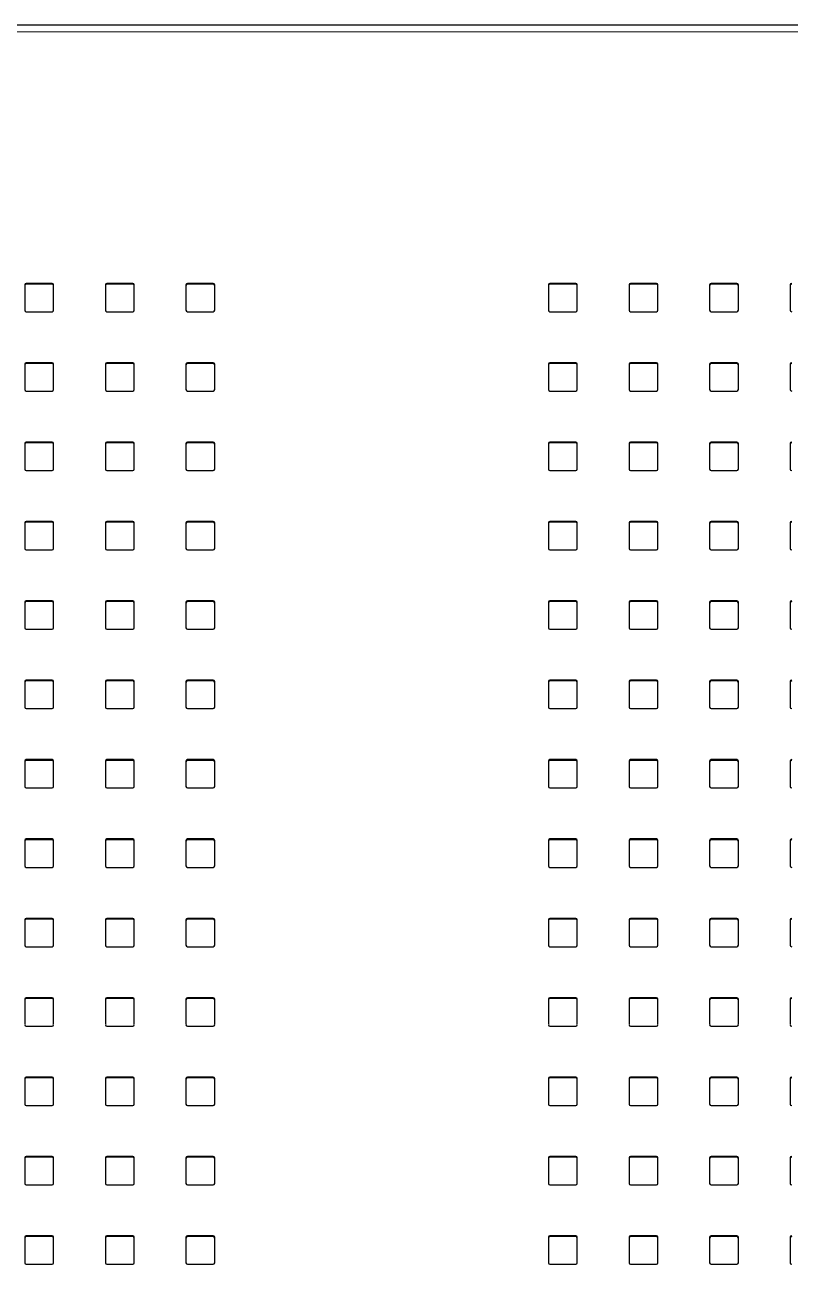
# Model space of a CAD drawing. Header units: millimetres. Extents: x -218071 to -203542, y 15363 to 51382.
# Drawn here: x -217668.01 to -217641.41, y 50955.34 to 50998.39 of the extents above; entities that cross this region are included whole.
import ezdxf

# ---------------------------------------------------------------- set-up
doc = ezdxf.new("R2010")
doc.units = ezdxf.units.MM
doc.header["$LTSCALE"] = 4
doc.layers.add('TPF-EQUIPEMENT', color=7, linetype='Continuous')

msp = doc.modelspace()

# ---------------------------------------------------------------- linework, layer by layer
at = {"layer": 'TPF-EQUIPEMENT', "color": 7, "linetype": 'Continuous', "lineweight": 25, "transparency": 33554671}
for p, q in [((-217721.206, 50998.392), (-217527.006, 50998.392)), ((-217668.006, 50989.36), (-217668.006, 50988.474)), ((-217667.056, 50989.41), (-217667.956, 50989.41)), ((-217667.056, 50989.383), (-217667.956, 50989.383)), ((-217667.006, 50988.474), (-217667.006, 50989.36)), ((-217665.206, 50989.36), (-217665.206, 50988.474)), ((-217664.256, 50989.41), (-217665.156, 50989.41)), ((-217664.256, 50989.383), (-217665.156, 50989.383)), ((-217664.206, 50988.474), (-217664.206, 50989.36)), ((-217662.406, 50989.36), (-217662.406, 50988.474)), ((-217661.456, 50989.41), (-217662.356, 50989.41)), ((-217661.456, 50989.383), (-217662.356, 50989.383)), ((-217661.406, 50988.474), (-217661.406, 50989.36)), ((-217649.806, 50989.36), (-217649.806, 50988.474)), ((-217648.856, 50989.41), (-217649.756, 50989.41)), ((-217648.856, 50989.383), (-217649.756, 50989.383)), ((-217648.806, 50988.474), (-217648.806, 50989.36)), ((-217647.006, 50989.36), (-217647.006, 50988.474)), ((-217646.056, 50989.41), (-217646.956, 50989.41)), ((-217646.056, 50989.383), (-217646.956, 50989.383)), ((-217646.006, 50988.474), (-217646.006, 50989.36)), ((-217644.206, 50989.36), (-217644.206, 50988.474)), ((-217643.256, 50989.41), (-217644.156, 50989.41)), ((-217643.256, 50989.383), (-217644.156, 50989.383)), ((-217643.206, 50988.474), (-217643.206, 50989.36)), ((-217641.406, 50989.36), (-217641.406, 50988.474)), ((-217667.956, 50988.425), (-217667.056, 50988.425)), ((-217665.156, 50988.425), (-217664.256, 50988.425)), ((-217662.356, 50988.425), (-217661.456, 50988.425)), ((-217649.756, 50988.425), (-217648.856, 50988.425)), ((-217646.956, 50988.425), (-217646.056, 50988.425)), ((-217644.156, 50988.425), (-217643.256, 50988.425)), ((-217668.006, 50986.603), (-217668.006, 50985.717)), ((-217667.056, 50986.652), (-217667.956, 50986.652)), ((-217667.056, 50986.626), (-217667.956, 50986.626)), ((-217667.006, 50985.717), (-217667.006, 50986.603)), ((-217665.206, 50986.603), (-217665.206, 50985.717)), ((-217664.256, 50986.652), (-217665.156, 50986.652)), ((-217664.256, 50986.626), (-217665.156, 50986.626)), ((-217664.206, 50985.717), (-217664.206, 50986.603)), ((-217662.406, 50986.603), (-217662.406, 50985.717)), ((-217661.456, 50986.652), (-217662.356, 50986.652)), ((-217661.456, 50986.626), (-217662.356, 50986.626)), ((-217661.406, 50985.717), (-217661.406, 50986.603)), ((-217649.806, 50986.603), (-217649.806, 50985.717)), ((-217648.856, 50986.652), (-217649.756, 50986.652)), ((-217648.856, 50986.626), (-217649.756, 50986.626)), ((-217648.806, 50985.717), (-217648.806, 50986.603)), ((-217647.006, 50986.603), (-217647.006, 50985.717)), ((-217646.056, 50986.652), (-217646.956, 50986.652)), ((-217646.056, 50986.626), (-217646.956, 50986.626)), ((-217646.006, 50985.717), (-217646.006, 50986.603)), ((-217644.206, 50986.603), (-217644.206, 50985.717)), ((-217643.256, 50986.652), (-217644.156, 50986.652)), ((-217643.256, 50986.626), (-217644.156, 50986.626)), ((-217643.206, 50985.717), (-217643.206, 50986.603)), ((-217641.406, 50986.603), (-217641.406, 50985.717)), ((-217667.956, 50985.667), (-217667.056, 50985.667)), ((-217665.156, 50985.667), (-217664.256, 50985.667)), ((-217662.356, 50985.667), (-217661.456, 50985.667)), ((-217649.756, 50985.667), (-217648.856, 50985.667)), ((-217646.956, 50985.667), (-217646.056, 50985.667)), ((-217644.156, 50985.667), (-217643.256, 50985.667)), ((-217668.006, 50983.845), (-217668.006, 50982.959)), ((-217667.056, 50983.895), (-217667.956, 50983.895)), ((-217667.056, 50983.869), (-217667.956, 50983.869)), ((-217667.006, 50982.959), (-217667.006, 50983.845)), ((-217665.206, 50983.845), (-217665.206, 50982.959)), ((-217664.256, 50983.895), (-217665.156, 50983.895)), ((-217664.256, 50983.869), (-217665.156, 50983.869)), ((-217664.206, 50982.959), (-217664.206, 50983.845)), ((-217662.406, 50983.845), (-217662.406, 50982.959)), ((-217661.456, 50983.895), (-217662.356, 50983.895)), ((-217661.456, 50983.869), (-217662.356, 50983.869)), ((-217661.406, 50982.959), (-217661.406, 50983.845)), ((-217649.806, 50983.845), (-217649.806, 50982.959)), ((-217648.856, 50983.895), (-217649.756, 50983.895)), ((-217648.856, 50983.869), (-217649.756, 50983.869)), ((-217648.806, 50982.959), (-217648.806, 50983.845)), ((-217647.006, 50983.845), (-217647.006, 50982.959)), ((-217646.056, 50983.895), (-217646.956, 50983.895)), ((-217646.056, 50983.869), (-217646.956, 50983.869)), ((-217646.006, 50982.959), (-217646.006, 50983.845)), ((-217644.206, 50983.845), (-217644.206, 50982.959)), ((-217643.256, 50983.895), (-217644.156, 50983.895)), ((-217643.256, 50983.869), (-217644.156, 50983.869)), ((-217643.206, 50982.959), (-217643.206, 50983.845)), ((-217641.406, 50983.845), (-217641.406, 50982.959)), ((-217667.956, 50982.91), (-217667.056, 50982.91)), ((-217665.156, 50982.91), (-217664.256, 50982.91)), ((-217662.356, 50982.91), (-217661.456, 50982.91)), ((-217649.756, 50982.91), (-217648.856, 50982.91)), ((-217646.956, 50982.91), (-217646.056, 50982.91)), ((-217644.156, 50982.91), (-217643.256, 50982.91)), ((-217668.006, 50981.088), (-217668.006, 50980.202)), ((-217667.056, 50981.137), (-217667.956, 50981.137)), ((-217667.056, 50981.111), (-217667.956, 50981.111)), ((-217667.006, 50980.202), (-217667.006, 50981.088)), ((-217665.206, 50981.088), (-217665.206, 50980.202)), ((-217664.256, 50981.137), (-217665.156, 50981.137)), ((-217664.256, 50981.111), (-217665.156, 50981.111)), ((-217664.206, 50980.202), (-217664.206, 50981.088)), ((-217662.406, 50981.088), (-217662.406, 50980.202)), ((-217661.456, 50981.137), (-217662.356, 50981.137)), ((-217661.456, 50981.111), (-217662.356, 50981.111)), ((-217661.406, 50980.202), (-217661.406, 50981.088)), ((-217649.806, 50981.088), (-217649.806, 50980.202)), ((-217648.856, 50981.137), (-217649.756, 50981.137)), ((-217648.856, 50981.111), (-217649.756, 50981.111)), ((-217648.806, 50980.202), (-217648.806, 50981.088)), ((-217647.006, 50981.088), (-217647.006, 50980.202)), ((-217646.056, 50981.137), (-217646.956, 50981.137)), ((-217646.056, 50981.111), (-217646.956, 50981.111)), ((-217646.006, 50980.202), (-217646.006, 50981.088)), ((-217644.206, 50981.088), (-217644.206, 50980.202)), ((-217643.256, 50981.137), (-217644.156, 50981.137)), ((-217643.256, 50981.111), (-217644.156, 50981.111)), ((-217643.206, 50980.202), (-217643.206, 50981.088)), ((-217641.406, 50981.088), (-217641.406, 50980.202)), ((-217667.956, 50980.152), (-217667.056, 50980.152)), ((-217665.156, 50980.152), (-217664.256, 50980.152)), ((-217662.356, 50980.152), (-217661.456, 50980.152)), ((-217649.756, 50980.152), (-217648.856, 50980.152)), ((-217646.956, 50980.152), (-217646.056, 50980.152)), ((-217644.156, 50980.152), (-217643.256, 50980.152)), ((-217668.006, 50978.33), (-217668.006, 50977.444)), ((-217667.056, 50978.38), (-217667.956, 50978.38)), ((-217667.056, 50978.354), (-217667.956, 50978.354)), ((-217667.006, 50977.444), (-217667.006, 50978.33)), ((-217665.206, 50978.33), (-217665.206, 50977.444)), ((-217664.256, 50978.38), (-217665.156, 50978.38)), ((-217664.256, 50978.354), (-217665.156, 50978.354)), ((-217664.206, 50977.444), (-217664.206, 50978.33)), ((-217662.406, 50978.33), (-217662.406, 50977.444)), ((-217661.456, 50978.38), (-217662.356, 50978.38)), ((-217661.456, 50978.354), (-217662.356, 50978.354)), ((-217661.406, 50977.444), (-217661.406, 50978.33)), ((-217649.806, 50978.33), (-217649.806, 50977.444)), ((-217648.856, 50978.38), (-217649.756, 50978.38)), ((-217648.856, 50978.354), (-217649.756, 50978.354)), ((-217648.806, 50977.444), (-217648.806, 50978.33)), ((-217647.006, 50978.33), (-217647.006, 50977.444)), ((-217646.056, 50978.38), (-217646.956, 50978.38)), ((-217646.056, 50978.354), (-217646.956, 50978.354)), ((-217646.006, 50977.444), (-217646.006, 50978.33)), ((-217644.206, 50978.33), (-217644.206, 50977.444)), ((-217643.256, 50978.38), (-217644.156, 50978.38)), ((-217643.256, 50978.354), (-217644.156, 50978.354)), ((-217643.206, 50977.444), (-217643.206, 50978.33)), ((-217641.406, 50978.33), (-217641.406, 50977.444)), ((-217667.956, 50977.395), (-217667.056, 50977.395)), ((-217665.156, 50977.395), (-217664.256, 50977.395)), ((-217662.356, 50977.395), (-217661.456, 50977.395)), ((-217649.756, 50977.395), (-217648.856, 50977.395)), ((-217646.956, 50977.395), (-217646.056, 50977.395)), ((-217644.156, 50977.395), (-217643.256, 50977.395)), ((-217668.006, 50975.573), (-217668.006, 50974.687)), ((-217667.056, 50975.622), (-217667.956, 50975.622)), ((-217667.056, 50975.596), (-217667.956, 50975.596)), ((-217667.006, 50974.687), (-217667.006, 50975.573)), ((-217665.206, 50975.573), (-217665.206, 50974.687)), ((-217664.256, 50975.622), (-217665.156, 50975.622)), ((-217664.256, 50975.596), (-217665.156, 50975.596)), ((-217664.206, 50974.687), (-217664.206, 50975.573)), ((-217662.406, 50975.573), (-217662.406, 50974.687)), ((-217661.456, 50975.622), (-217662.356, 50975.622)), ((-217661.456, 50975.596), (-217662.356, 50975.596)), ((-217661.406, 50974.687), (-217661.406, 50975.573)), ((-217649.806, 50975.573), (-217649.806, 50974.687)), ((-217648.856, 50975.622), (-217649.756, 50975.622)), ((-217648.856, 50975.596), (-217649.756, 50975.596)), ((-217648.806, 50974.687), (-217648.806, 50975.573)), ((-217647.006, 50975.573), (-217647.006, 50974.687)), ((-217646.056, 50975.622), (-217646.956, 50975.622)), ((-217646.056, 50975.596), (-217646.956, 50975.596)), ((-217646.006, 50974.687), (-217646.006, 50975.573)), ((-217644.206, 50975.573), (-217644.206, 50974.687)), ((-217643.256, 50975.622), (-217644.156, 50975.622)), ((-217643.256, 50975.596), (-217644.156, 50975.596)), ((-217643.206, 50974.687), (-217643.206, 50975.573)), ((-217641.406, 50975.573), (-217641.406, 50974.687)), ((-217667.956, 50974.637), (-217667.056, 50974.637)), ((-217665.156, 50974.637), (-217664.256, 50974.637)), ((-217662.356, 50974.637), (-217661.456, 50974.637)), ((-217649.756, 50974.637), (-217648.856, 50974.637)), ((-217646.956, 50974.637), (-217646.056, 50974.637)), ((-217644.156, 50974.637), (-217643.256, 50974.637)), ((-217668.006, 50972.816), (-217668.006, 50971.929)), ((-217667.056, 50972.865), (-217667.956, 50972.865)), ((-217667.056, 50972.839), (-217667.956, 50972.839)), ((-217667.006, 50971.929), (-217667.006, 50972.816)), ((-217665.206, 50972.816), (-217665.206, 50971.929)), ((-217664.256, 50972.865), (-217665.156, 50972.865)), ((-217664.256, 50972.839), (-217665.156, 50972.839)), ((-217664.206, 50971.929), (-217664.206, 50972.816)), ((-217662.406, 50972.816), (-217662.406, 50971.929)), ((-217661.456, 50972.865), (-217662.356, 50972.865)), ((-217661.456, 50972.839), (-217662.356, 50972.839)), ((-217661.406, 50971.929), (-217661.406, 50972.816)), ((-217649.806, 50972.816), (-217649.806, 50971.929)), ((-217648.856, 50972.865), (-217649.756, 50972.865)), ((-217648.856, 50972.839), (-217649.756, 50972.839)), ((-217648.806, 50971.929), (-217648.806, 50972.816)), ((-217647.006, 50972.816), (-217647.006, 50971.929)), ((-217646.056, 50972.865), (-217646.956, 50972.865)), ((-217646.056, 50972.839), (-217646.956, 50972.839)), ((-217646.006, 50971.929), (-217646.006, 50972.816)), ((-217644.206, 50972.816), (-217644.206, 50971.929)), ((-217643.256, 50972.865), (-217644.156, 50972.865)), ((-217643.256, 50972.839), (-217644.156, 50972.839)), ((-217643.206, 50971.929), (-217643.206, 50972.816)), ((-217641.406, 50972.816), (-217641.406, 50971.929)), ((-217667.956, 50971.88), (-217667.056, 50971.88)), ((-217665.156, 50971.88), (-217664.256, 50971.88)), ((-217662.356, 50971.88), (-217661.456, 50971.88)), ((-217649.756, 50971.88), (-217648.856, 50971.88)), ((-217646.956, 50971.88), (-217646.056, 50971.88)), ((-217644.156, 50971.88), (-217643.256, 50971.88)), ((-217668.006, 50970.058), (-217668.006, 50969.172)), ((-217667.056, 50970.107), (-217667.956, 50970.107)), ((-217667.056, 50970.081), (-217667.956, 50970.081)), ((-217667.006, 50969.172), (-217667.006, 50970.058)), ((-217665.206, 50970.058), (-217665.206, 50969.172)), ((-217664.256, 50970.107), (-217665.156, 50970.107)), ((-217664.256, 50970.081), (-217665.156, 50970.081)), ((-217664.206, 50969.172), (-217664.206, 50970.058)), ((-217662.406, 50970.058), (-217662.406, 50969.172)), ((-217661.456, 50970.107), (-217662.356, 50970.107)), ((-217661.456, 50970.081), (-217662.356, 50970.081)), ((-217661.406, 50969.172), (-217661.406, 50970.058)), ((-217649.806, 50970.058), (-217649.806, 50969.172)), ((-217648.856, 50970.107), (-217649.756, 50970.107)), ((-217648.856, 50970.081), (-217649.756, 50970.081)), ((-217648.806, 50969.172), (-217648.806, 50970.058)), ((-217647.006, 50970.058), (-217647.006, 50969.172)), ((-217646.056, 50970.107), (-217646.956, 50970.107)), ((-217646.056, 50970.081), (-217646.956, 50970.081)), ((-217646.006, 50969.172), (-217646.006, 50970.058)), ((-217644.206, 50970.058), (-217644.206, 50969.172)), ((-217643.256, 50970.107), (-217644.156, 50970.107)), ((-217643.256, 50970.081), (-217644.156, 50970.081)), ((-217643.206, 50969.172), (-217643.206, 50970.058)), ((-217641.406, 50970.058), (-217641.406, 50969.172)), ((-217667.956, 50969.122), (-217667.056, 50969.122)), ((-217665.156, 50969.122), (-217664.256, 50969.122)), ((-217662.356, 50969.122), (-217661.456, 50969.122)), ((-217649.756, 50969.122), (-217648.856, 50969.122)), ((-217646.956, 50969.122), (-217646.056, 50969.122)), ((-217644.156, 50969.122), (-217643.256, 50969.122)), ((-217668.006, 50967.301), (-217668.006, 50966.414)), ((-217667.056, 50967.35), (-217667.956, 50967.35)), ((-217667.056, 50967.324), (-217667.956, 50967.324)), ((-217667.006, 50966.414), (-217667.006, 50967.301)), ((-217665.206, 50967.301), (-217665.206, 50966.414)), ((-217664.256, 50967.35), (-217665.156, 50967.35)), ((-217664.256, 50967.324), (-217665.156, 50967.324)), ((-217664.206, 50966.414), (-217664.206, 50967.301)), ((-217662.406, 50967.301), (-217662.406, 50966.414)), ((-217661.456, 50967.35), (-217662.356, 50967.35)), ((-217661.456, 50967.324), (-217662.356, 50967.324)), ((-217661.406, 50966.414), (-217661.406, 50967.301)), ((-217649.806, 50967.301), (-217649.806, 50966.414)), ((-217648.856, 50967.35), (-217649.756, 50967.35)), ((-217648.856, 50967.324), (-217649.756, 50967.324)), ((-217648.806, 50966.414), (-217648.806, 50967.301)), ((-217647.006, 50967.301), (-217647.006, 50966.414)), ((-217646.056, 50967.35), (-217646.956, 50967.35)), ((-217646.056, 50967.324), (-217646.956, 50967.324)), ((-217646.006, 50966.414), (-217646.006, 50967.301)), ((-217644.206, 50967.301), (-217644.206, 50966.414)), ((-217643.256, 50967.35), (-217644.156, 50967.35)), ((-217643.256, 50967.324), (-217644.156, 50967.324)), ((-217643.206, 50966.414), (-217643.206, 50967.301)), ((-217641.406, 50967.301), (-217641.406, 50966.414)), ((-217667.956, 50966.365), (-217667.056, 50966.365)), ((-217665.156, 50966.365), (-217664.256, 50966.365)), ((-217662.356, 50966.365), (-217661.456, 50966.365)), ((-217649.756, 50966.365), (-217648.856, 50966.365)), ((-217646.956, 50966.365), (-217646.056, 50966.365)), ((-217644.156, 50966.365), (-217643.256, 50966.365)), ((-217668.006, 50964.543), (-217668.006, 50963.657)), ((-217667.056, 50964.592), (-217667.956, 50964.592)), ((-217667.056, 50964.566), (-217667.956, 50964.566)), ((-217667.006, 50963.657), (-217667.006, 50964.543)), ((-217665.206, 50964.543), (-217665.206, 50963.657)), ((-217664.256, 50964.592), (-217665.156, 50964.592)), ((-217664.256, 50964.566), (-217665.156, 50964.566)), ((-217664.206, 50963.657), (-217664.206, 50964.543)), ((-217662.406, 50964.543), (-217662.406, 50963.657)), ((-217661.456, 50964.592), (-217662.356, 50964.592)), ((-217661.456, 50964.566), (-217662.356, 50964.566)), ((-217661.406, 50963.657), (-217661.406, 50964.543)), ((-217649.806, 50964.543), (-217649.806, 50963.657)), ((-217648.856, 50964.592), (-217649.756, 50964.592)), ((-217648.856, 50964.566), (-217649.756, 50964.566)), ((-217648.806, 50963.657), (-217648.806, 50964.543)), ((-217647.006, 50964.543), (-217647.006, 50963.657)), ((-217646.056, 50964.592), (-217646.956, 50964.592)), ((-217646.056, 50964.566), (-217646.956, 50964.566)), ((-217646.006, 50963.657), (-217646.006, 50964.543)), ((-217644.206, 50964.543), (-217644.206, 50963.657)), ((-217643.256, 50964.592), (-217644.156, 50964.592)), ((-217643.256, 50964.566), (-217644.156, 50964.566)), ((-217643.206, 50963.657), (-217643.206, 50964.543)), ((-217641.406, 50964.543), (-217641.406, 50963.657)), ((-217667.956, 50963.608), (-217667.056, 50963.608)), ((-217665.156, 50963.608), (-217664.256, 50963.608)), ((-217662.356, 50963.608), (-217661.456, 50963.608)), ((-217649.756, 50963.608), (-217648.856, 50963.608)), ((-217646.956, 50963.608), (-217646.056, 50963.608)), ((-217644.156, 50963.608), (-217643.256, 50963.608)), ((-217668.006, 50961.786), (-217668.006, 50960.899)), ((-217667.056, 50961.835), (-217667.956, 50961.835)), ((-217667.056, 50961.809), (-217667.956, 50961.809)), ((-217667.006, 50960.899), (-217667.006, 50961.786)), ((-217665.206, 50961.786), (-217665.206, 50960.899)), ((-217664.256, 50961.835), (-217665.156, 50961.835)), ((-217664.256, 50961.809), (-217665.156, 50961.809)), ((-217664.206, 50960.899), (-217664.206, 50961.786)), ((-217662.406, 50961.786), (-217662.406, 50960.899)), ((-217661.456, 50961.835), (-217662.356, 50961.835)), ((-217661.456, 50961.809), (-217662.356, 50961.809)), ((-217661.406, 50960.899), (-217661.406, 50961.786)), ((-217649.806, 50961.786), (-217649.806, 50960.899)), ((-217648.856, 50961.835), (-217649.756, 50961.835)), ((-217648.856, 50961.809), (-217649.756, 50961.809)), ((-217648.806, 50960.899), (-217648.806, 50961.786)), ((-217647.006, 50961.786), (-217647.006, 50960.899)), ((-217646.056, 50961.835), (-217646.956, 50961.835)), ((-217646.056, 50961.809), (-217646.956, 50961.809)), ((-217646.006, 50960.899), (-217646.006, 50961.786)), ((-217644.206, 50961.786), (-217644.206, 50960.899)), ((-217643.256, 50961.835), (-217644.156, 50961.835)), ((-217643.256, 50961.809), (-217644.156, 50961.809)), ((-217643.206, 50960.899), (-217643.206, 50961.786)), ((-217641.406, 50961.786), (-217641.406, 50960.899)), ((-217667.956, 50960.85), (-217667.056, 50960.85)), ((-217665.156, 50960.85), (-217664.256, 50960.85)), ((-217662.356, 50960.85), (-217661.456, 50960.85)), ((-217649.756, 50960.85), (-217648.856, 50960.85)), ((-217646.956, 50960.85), (-217646.056, 50960.85)), ((-217644.156, 50960.85), (-217643.256, 50960.85)), ((-217668.006, 50959.028), (-217668.006, 50958.142)), ((-217667.056, 50959.077), (-217667.956, 50959.077)), ((-217667.056, 50959.051), (-217667.956, 50959.051)), ((-217667.006, 50958.142), (-217667.006, 50959.028)), ((-217665.206, 50959.028), (-217665.206, 50958.142)), ((-217664.256, 50959.077), (-217665.156, 50959.077)), ((-217664.256, 50959.051), (-217665.156, 50959.051)), ((-217664.206, 50958.142), (-217664.206, 50959.028)), ((-217662.406, 50959.028), (-217662.406, 50958.142)), ((-217661.456, 50959.077), (-217662.356, 50959.077)), ((-217661.456, 50959.051), (-217662.356, 50959.051)), ((-217661.406, 50958.142), (-217661.406, 50959.028)), ((-217649.806, 50959.028), (-217649.806, 50958.142)), ((-217648.856, 50959.077), (-217649.756, 50959.077)), ((-217648.856, 50959.051), (-217649.756, 50959.051)), ((-217648.806, 50958.142), (-217648.806, 50959.028)), ((-217647.006, 50959.028), (-217647.006, 50958.142)), ((-217646.056, 50959.077), (-217646.956, 50959.077)), ((-217646.056, 50959.051), (-217646.956, 50959.051)), ((-217646.006, 50958.142), (-217646.006, 50959.028)), ((-217644.206, 50959.028), (-217644.206, 50958.142)), ((-217643.256, 50959.077), (-217644.156, 50959.077)), ((-217643.256, 50959.051), (-217644.156, 50959.051)), ((-217643.206, 50958.142), (-217643.206, 50959.028)), ((-217641.406, 50959.028), (-217641.406, 50958.142)), ((-217667.956, 50958.093), (-217667.056, 50958.093)), ((-217665.156, 50958.093), (-217664.256, 50958.093)), ((-217662.356, 50958.093), (-217661.456, 50958.093)), ((-217649.756, 50958.093), (-217648.856, 50958.093)), ((-217646.956, 50958.093), (-217646.056, 50958.093)), ((-217644.156, 50958.093), (-217643.256, 50958.093)), ((-217668.006, 50956.271), (-217668.006, 50955.384)), ((-217667.056, 50956.32), (-217667.956, 50956.32)), ((-217667.056, 50956.294), (-217667.956, 50956.294)), ((-217667.006, 50955.384), (-217667.006, 50956.271)), ((-217665.206, 50956.271), (-217665.206, 50955.384)), ((-217664.256, 50956.32), (-217665.156, 50956.32)), ((-217664.256, 50956.294), (-217665.156, 50956.294)), ((-217664.206, 50955.384), (-217664.206, 50956.271)), ((-217662.406, 50956.271), (-217662.406, 50955.384)), ((-217661.456, 50956.32), (-217662.356, 50956.32)), ((-217661.456, 50956.294), (-217662.356, 50956.294)), ((-217661.406, 50955.384), (-217661.406, 50956.271)), ((-217649.806, 50956.271), (-217649.806, 50955.384)), ((-217648.856, 50956.32), (-217649.756, 50956.32)), ((-217648.856, 50956.294), (-217649.756, 50956.294)), ((-217648.806, 50955.384), (-217648.806, 50956.271)), ((-217647.006, 50956.271), (-217647.006, 50955.384)), ((-217646.056, 50956.32), (-217646.956, 50956.32)), ((-217646.056, 50956.294), (-217646.956, 50956.294)), ((-217646.006, 50955.384), (-217646.006, 50956.271)), ((-217644.206, 50956.271), (-217644.206, 50955.384)), ((-217643.256, 50956.32), (-217644.156, 50956.32)), ((-217643.256, 50956.294), (-217644.156, 50956.294)), ((-217643.206, 50955.384), (-217643.206, 50956.271)), ((-217641.406, 50956.271), (-217641.406, 50955.384)), ((-217667.956, 50955.335), (-217667.056, 50955.335)), ((-217665.156, 50955.335), (-217664.256, 50955.335)), ((-217662.356, 50955.335), (-217661.456, 50955.335)), ((-217649.756, 50955.335), (-217648.856, 50955.335)), ((-217646.956, 50955.335), (-217646.056, 50955.335)), ((-217644.156, 50955.335), (-217643.256, 50955.335))]:
    msp.add_line(p, q, dxfattribs=at)
at = {"layer": 'TPF-EQUIPEMENT', "color": 8, "linetype": 'Continuous', "lineweight": 18, "transparency": 33554671}
for p, q in [((-217721.206, 50998.144), (-217527.006, 50998.144)), ((-217667.956, 50989.383), (-217667.956, 50989.41)), ((-217667.056, 50989.383), (-217667.056, 50989.41)), ((-217665.156, 50989.383), (-217665.156, 50989.41)), ((-217664.256, 50989.383), (-217664.256, 50989.41)), ((-217662.356, 50989.383), (-217662.356, 50989.41)), ((-217661.456, 50989.383), (-217661.456, 50989.41)), ((-217649.756, 50989.383), (-217649.756, 50989.41)), ((-217648.856, 50989.383), (-217648.856, 50989.41)), ((-217646.956, 50989.383), (-217646.956, 50989.41)), ((-217646.056, 50989.383), (-217646.056, 50989.41)), ((-217644.156, 50989.383), (-217644.156, 50989.41)), ((-217643.256, 50989.383), (-217643.256, 50989.41)), ((-217667.956, 50986.626), (-217667.956, 50986.652)), ((-217667.056, 50986.626), (-217667.056, 50986.652)), ((-217665.156, 50986.626), (-217665.156, 50986.652)), ((-217664.256, 50986.626), (-217664.256, 50986.652)), ((-217662.356, 50986.626), (-217662.356, 50986.652)), ((-217661.456, 50986.626), (-217661.456, 50986.652)), ((-217649.756, 50986.626), (-217649.756, 50986.652)), ((-217648.856, 50986.626), (-217648.856, 50986.652)), ((-217646.956, 50986.626), (-217646.956, 50986.652)), ((-217646.056, 50986.626), (-217646.056, 50986.652)), ((-217644.156, 50986.626), (-217644.156, 50986.652)), ((-217643.256, 50986.626), (-217643.256, 50986.652)), ((-217667.956, 50983.869), (-217667.956, 50983.895)), ((-217667.056, 50983.869), (-217667.056, 50983.895)), ((-217665.156, 50983.869), (-217665.156, 50983.895)), ((-217664.256, 50983.869), (-217664.256, 50983.895)), ((-217662.356, 50983.869), (-217662.356, 50983.895)), ((-217661.456, 50983.869), (-217661.456, 50983.895)), ((-217649.756, 50983.869), (-217649.756, 50983.895)), ((-217648.856, 50983.869), (-217648.856, 50983.895)), ((-217646.956, 50983.869), (-217646.956, 50983.895)), ((-217646.056, 50983.869), (-217646.056, 50983.895)), ((-217644.156, 50983.869), (-217644.156, 50983.895)), ((-217643.256, 50983.869), (-217643.256, 50983.895)), ((-217667.956, 50981.111), (-217667.956, 50981.137)), ((-217667.056, 50981.111), (-217667.056, 50981.137)), ((-217665.156, 50981.111), (-217665.156, 50981.137)), ((-217664.256, 50981.111), (-217664.256, 50981.137)), ((-217662.356, 50981.111), (-217662.356, 50981.137)), ((-217661.456, 50981.111), (-217661.456, 50981.137)), ((-217649.756, 50981.111), (-217649.756, 50981.137)), ((-217648.856, 50981.111), (-217648.856, 50981.137)), ((-217646.956, 50981.111), (-217646.956, 50981.137)), ((-217646.056, 50981.111), (-217646.056, 50981.137)), ((-217644.156, 50981.111), (-217644.156, 50981.137)), ((-217643.256, 50981.111), (-217643.256, 50981.137)), ((-217667.956, 50978.354), (-217667.956, 50978.38)), ((-217667.056, 50978.354), (-217667.056, 50978.38)), ((-217665.156, 50978.354), (-217665.156, 50978.38)), ((-217664.256, 50978.354), (-217664.256, 50978.38)), ((-217662.356, 50978.354), (-217662.356, 50978.38)), ((-217661.456, 50978.354), (-217661.456, 50978.38)), ((-217649.756, 50978.354), (-217649.756, 50978.38)), ((-217648.856, 50978.354), (-217648.856, 50978.38)), ((-217646.956, 50978.354), (-217646.956, 50978.38)), ((-217646.056, 50978.354), (-217646.056, 50978.38)), ((-217644.156, 50978.354), (-217644.156, 50978.38)), ((-217643.256, 50978.354), (-217643.256, 50978.38)), ((-217667.956, 50975.596), (-217667.956, 50975.622)), ((-217667.056, 50975.596), (-217667.056, 50975.622)), ((-217665.156, 50975.596), (-217665.156, 50975.622)), ((-217664.256, 50975.596), (-217664.256, 50975.622)), ((-217662.356, 50975.596), (-217662.356, 50975.622)), ((-217661.456, 50975.596), (-217661.456, 50975.622)), ((-217649.756, 50975.596), (-217649.756, 50975.622)), ((-217648.856, 50975.596), (-217648.856, 50975.622)), ((-217646.956, 50975.596), (-217646.956, 50975.622)), ((-217646.056, 50975.596), (-217646.056, 50975.622)), ((-217644.156, 50975.596), (-217644.156, 50975.622)), ((-217643.256, 50975.596), (-217643.256, 50975.622)), ((-217667.956, 50972.839), (-217667.956, 50972.865)), ((-217667.056, 50972.839), (-217667.056, 50972.865)), ((-217665.156, 50972.839), (-217665.156, 50972.865)), ((-217664.256, 50972.839), (-217664.256, 50972.865)), ((-217662.356, 50972.839), (-217662.356, 50972.865)), ((-217661.456, 50972.839), (-217661.456, 50972.865)), ((-217649.756, 50972.839), (-217649.756, 50972.865)), ((-217648.856, 50972.839), (-217648.856, 50972.865)), ((-217646.956, 50972.839), (-217646.956, 50972.865)), ((-217646.056, 50972.839), (-217646.056, 50972.865)), ((-217644.156, 50972.839), (-217644.156, 50972.865)), ((-217643.256, 50972.839), (-217643.256, 50972.865)), ((-217667.956, 50970.081), (-217667.956, 50970.107)), ((-217667.056, 50970.081), (-217667.056, 50970.107)), ((-217665.156, 50970.081), (-217665.156, 50970.107)), ((-217664.256, 50970.081), (-217664.256, 50970.107)), ((-217662.356, 50970.081), (-217662.356, 50970.107)), ((-217661.456, 50970.081), (-217661.456, 50970.107)), ((-217649.756, 50970.081), (-217649.756, 50970.107)), ((-217648.856, 50970.081), (-217648.856, 50970.107)), ((-217646.956, 50970.081), (-217646.956, 50970.107)), ((-217646.056, 50970.081), (-217646.056, 50970.107)), ((-217644.156, 50970.081), (-217644.156, 50970.107)), ((-217643.256, 50970.081), (-217643.256, 50970.107)), ((-217667.956, 50967.324), (-217667.956, 50967.35)), ((-217667.056, 50967.324), (-217667.056, 50967.35)), ((-217665.156, 50967.324), (-217665.156, 50967.35)), ((-217664.256, 50967.324), (-217664.256, 50967.35)), ((-217662.356, 50967.324), (-217662.356, 50967.35)), ((-217661.456, 50967.324), (-217661.456, 50967.35)), ((-217649.756, 50967.324), (-217649.756, 50967.35)), ((-217648.856, 50967.324), (-217648.856, 50967.35)), ((-217646.956, 50967.324), (-217646.956, 50967.35)), ((-217646.056, 50967.324), (-217646.056, 50967.35)), ((-217644.156, 50967.324), (-217644.156, 50967.35)), ((-217643.256, 50967.324), (-217643.256, 50967.35)), ((-217667.956, 50964.566), (-217667.956, 50964.592)), ((-217667.056, 50964.566), (-217667.056, 50964.592)), ((-217665.156, 50964.566), (-217665.156, 50964.592)), ((-217664.256, 50964.566), (-217664.256, 50964.592)), ((-217662.356, 50964.566), (-217662.356, 50964.592)), ((-217661.456, 50964.566), (-217661.456, 50964.592)), ((-217649.756, 50964.566), (-217649.756, 50964.592)), ((-217648.856, 50964.566), (-217648.856, 50964.592)), ((-217646.956, 50964.566), (-217646.956, 50964.592)), ((-217646.056, 50964.566), (-217646.056, 50964.592)), ((-217644.156, 50964.566), (-217644.156, 50964.592)), ((-217643.256, 50964.566), (-217643.256, 50964.592)), ((-217667.956, 50961.809), (-217667.956, 50961.835)), ((-217667.056, 50961.809), (-217667.056, 50961.835)), ((-217665.156, 50961.809), (-217665.156, 50961.835)), ((-217664.256, 50961.809), (-217664.256, 50961.835)), ((-217662.356, 50961.809), (-217662.356, 50961.835)), ((-217661.456, 50961.809), (-217661.456, 50961.835)), ((-217649.756, 50961.809), (-217649.756, 50961.835)), ((-217648.856, 50961.809), (-217648.856, 50961.835)), ((-217646.956, 50961.809), (-217646.956, 50961.835)), ((-217646.056, 50961.809), (-217646.056, 50961.835)), ((-217644.156, 50961.809), (-217644.156, 50961.835)), ((-217643.256, 50961.809), (-217643.256, 50961.835)), ((-217667.956, 50959.051), (-217667.956, 50959.077)), ((-217667.056, 50959.051), (-217667.056, 50959.077)), ((-217665.156, 50959.051), (-217665.156, 50959.077)), ((-217664.256, 50959.051), (-217664.256, 50959.077)), ((-217662.356, 50959.051), (-217662.356, 50959.077)), ((-217661.456, 50959.051), (-217661.456, 50959.077)), ((-217649.756, 50959.051), (-217649.756, 50959.077)), ((-217648.856, 50959.051), (-217648.856, 50959.077)), ((-217646.956, 50959.051), (-217646.956, 50959.077)), ((-217646.056, 50959.051), (-217646.056, 50959.077)), ((-217644.156, 50959.051), (-217644.156, 50959.077)), ((-217643.256, 50959.051), (-217643.256, 50959.077)), ((-217667.956, 50956.294), (-217667.956, 50956.32)), ((-217667.056, 50956.294), (-217667.056, 50956.32)), ((-217665.156, 50956.294), (-217665.156, 50956.32)), ((-217664.256, 50956.294), (-217664.256, 50956.32)), ((-217662.356, 50956.294), (-217662.356, 50956.32)), ((-217661.456, 50956.294), (-217661.456, 50956.32)), ((-217649.756, 50956.294), (-217649.756, 50956.32)), ((-217648.856, 50956.294), (-217648.856, 50956.32)), ((-217646.956, 50956.294), (-217646.956, 50956.32)), ((-217646.056, 50956.294), (-217646.056, 50956.32)), ((-217644.156, 50956.294), (-217644.156, 50956.32)), ((-217643.256, 50956.294), (-217643.256, 50956.32))]:
    msp.add_line(p, q, dxfattribs=at)
at = {"layer": 'TPF-EQUIPEMENT', "color": 7, "linetype": 'Continuous', "lineweight": 25, "transparency": 33554671}
for centre, start, end in [((-217667.956, 50989.36), 89.5648, 179.5581), ((-217667.956, 50989.334), 89.5648, 179.5581), ((-217667.056, 50989.36), 0.4419, 90.4352), ((-217667.056, 50989.334), 0.4419, 90.4352), ((-217665.156, 50989.36), 89.5648, 179.5581), ((-217665.156, 50989.334), 89.5648, 179.5581), ((-217664.256, 50989.36), 0.4419, 90.4352), ((-217664.256, 50989.334), 0.4419, 90.4352), ((-217662.356, 50989.36), 89.5648, 179.5581), ((-217662.356, 50989.334), 89.5648, 179.5581), ((-217661.456, 50989.36), 0.4419, 90.4352), ((-217661.456, 50989.334), 0.4419, 90.4352), ((-217649.756, 50989.36), 89.5648, 179.5581), ((-217649.756, 50989.334), 89.5648, 179.5581), ((-217648.856, 50989.36), 0.4419, 90.4352), ((-217648.856, 50989.334), 0.4419, 90.4352), ((-217646.956, 50989.36), 89.5648, 179.5581), ((-217646.956, 50989.334), 89.5648, 179.5581), ((-217646.056, 50989.36), 0.4419, 90.4352), ((-217646.056, 50989.334), 0.4419, 90.4352), ((-217644.156, 50989.36), 89.5648, 179.5581), ((-217644.156, 50989.334), 89.5648, 179.5581), ((-217643.256, 50989.36), 0.4419, 90.4352), ((-217643.256, 50989.334), 0.4419, 90.4352), ((-217641.356, 50989.36), 89.5648, 179.5581), ((-217641.356, 50989.334), 89.5648, 179.5581), ((-217667.956, 50988.474), 180.4419, 270.4352), ((-217667.056, 50988.474), 269.5648, 359.5581), ((-217665.156, 50988.474), 180.4419, 270.4352), ((-217664.256, 50988.474), 269.5648, 359.5581), ((-217662.356, 50988.474), 180.4419, 270.4352), ((-217661.456, 50988.474), 269.5648, 359.5581), ((-217649.756, 50988.474), 180.4419, 270.4352), ((-217648.856, 50988.474), 269.5648, 359.5581), ((-217646.956, 50988.474), 180.4419, 270.4352), ((-217646.056, 50988.474), 269.5648, 359.5581), ((-217644.156, 50988.474), 180.4419, 270.4352), ((-217643.256, 50988.474), 269.5648, 359.5581), ((-217641.356, 50988.474), 180.4419, 270.4352), ((-217667.956, 50986.602), 89.5648, 179.5581), ((-217667.956, 50986.576), 89.5648, 179.5581), ((-217667.056, 50986.602), 0.4419, 90.4352), ((-217667.056, 50986.576), 0.4419, 90.4352), ((-217665.156, 50986.602), 89.5648, 179.5581), ((-217665.156, 50986.576), 89.5648, 179.5581), ((-217664.256, 50986.602), 0.4419, 90.4352), ((-217664.256, 50986.576), 0.4419, 90.4352), ((-217662.356, 50986.602), 89.5648, 179.5581), ((-217662.356, 50986.576), 89.5648, 179.5581), ((-217661.456, 50986.602), 0.4419, 90.4352), ((-217661.456, 50986.576), 0.4419, 90.4352), ((-217649.756, 50986.602), 89.5648, 179.5581), ((-217649.756, 50986.576), 89.5648, 179.5581), ((-217648.856, 50986.602), 0.4419, 90.4352), ((-217648.856, 50986.576), 0.4419, 90.4352), ((-217646.956, 50986.602), 89.5648, 179.5581), ((-217646.956, 50986.576), 89.5648, 179.5581), ((-217646.056, 50986.602), 0.4419, 90.4352), ((-217646.056, 50986.576), 0.4419, 90.4352), ((-217644.156, 50986.602), 89.5648, 179.5581), ((-217644.156, 50986.576), 89.5648, 179.5581), ((-217643.256, 50986.602), 0.4419, 90.4352), ((-217643.256, 50986.576), 0.4419, 90.4352), ((-217641.356, 50986.602), 89.5648, 179.5581), ((-217641.356, 50986.576), 89.5648, 179.5581), ((-217667.956, 50985.717), 180.4419, 270.4352), ((-217667.056, 50985.717), 269.5648, 359.5581), ((-217665.156, 50985.717), 180.4419, 270.4352), ((-217664.256, 50985.717), 269.5648, 359.5581), ((-217662.356, 50985.717), 180.4419, 270.4352), ((-217661.456, 50985.717), 269.5648, 359.5581), ((-217649.756, 50985.717), 180.4419, 270.4352), ((-217648.856, 50985.717), 269.5648, 359.5581), ((-217646.956, 50985.717), 180.4419, 270.4352), ((-217646.056, 50985.717), 269.5648, 359.5581), ((-217644.156, 50985.717), 180.4419, 270.4352), ((-217643.256, 50985.717), 269.5648, 359.5581), ((-217641.356, 50985.717), 180.4419, 270.4352), ((-217667.956, 50983.845), 89.5648, 179.5581), ((-217667.956, 50983.819), 89.5648, 179.5581), ((-217667.056, 50983.845), 0.4419, 90.4352), ((-217667.056, 50983.819), 0.4419, 90.4352), ((-217665.156, 50983.845), 89.5648, 179.5581), ((-217665.156, 50983.819), 89.5648, 179.5581), ((-217664.256, 50983.845), 0.4419, 90.4352), ((-217664.256, 50983.819), 0.4419, 90.4352), ((-217662.356, 50983.845), 89.5648, 179.5581), ((-217662.356, 50983.819), 89.5648, 179.5581), ((-217661.456, 50983.845), 0.4419, 90.4352), ((-217661.456, 50983.819), 0.4419, 90.4352), ((-217649.756, 50983.845), 89.5648, 179.5581), ((-217649.756, 50983.819), 89.5648, 179.5581), ((-217648.856, 50983.845), 0.4419, 90.4352), ((-217648.856, 50983.819), 0.4419, 90.4352), ((-217646.956, 50983.845), 89.5648, 179.5581), ((-217646.956, 50983.819), 89.5648, 179.5581), ((-217646.056, 50983.845), 0.4419, 90.4352), ((-217646.056, 50983.819), 0.4419, 90.4352), ((-217644.156, 50983.845), 89.5648, 179.5581), ((-217644.156, 50983.819), 89.5648, 179.5581), ((-217643.256, 50983.845), 0.4419, 90.4352), ((-217643.256, 50983.819), 0.4419, 90.4352), ((-217641.356, 50983.845), 89.5648, 179.5581), ((-217641.356, 50983.819), 89.5648, 179.5581), ((-217667.956, 50982.959), 180.4419, 270.4352), ((-217667.056, 50982.959), 269.5648, 359.5581), ((-217665.156, 50982.959), 180.4419, 270.4352), ((-217664.256, 50982.959), 269.5648, 359.5581), ((-217662.356, 50982.959), 180.4419, 270.4352), ((-217661.456, 50982.959), 269.5648, 359.5581), ((-217649.756, 50982.959), 180.4419, 270.4352), ((-217648.856, 50982.959), 269.5648, 359.5581), ((-217646.956, 50982.959), 180.4419, 270.4352), ((-217646.056, 50982.959), 269.5648, 359.5581), ((-217644.156, 50982.959), 180.4419, 270.4352), ((-217643.256, 50982.959), 269.5648, 359.5581), ((-217641.356, 50982.959), 180.4419, 270.4352), ((-217667.956, 50981.088), 89.5648, 179.5581), ((-217667.956, 50981.061), 89.5648, 179.5581), ((-217667.056, 50981.088), 0.4419, 90.4352), ((-217667.056, 50981.061), 0.4419, 90.4352), ((-217665.156, 50981.088), 89.5648, 179.5581), ((-217665.156, 50981.061), 89.5648, 179.5581), ((-217664.256, 50981.088), 0.4419, 90.4352), ((-217664.256, 50981.061), 0.4419, 90.4352), ((-217662.356, 50981.088), 89.5648, 179.5581), ((-217662.356, 50981.061), 89.5648, 179.5581), ((-217661.456, 50981.088), 0.4419, 90.4352), ((-217661.456, 50981.061), 0.4419, 90.4352), ((-217649.756, 50981.088), 89.5648, 179.5581), ((-217649.756, 50981.061), 89.5648, 179.5581), ((-217648.856, 50981.088), 0.4419, 90.4352), ((-217648.856, 50981.061), 0.4419, 90.4352), ((-217646.956, 50981.088), 89.5648, 179.5581), ((-217646.956, 50981.061), 89.5648, 179.5581), ((-217646.056, 50981.088), 0.4419, 90.4352), ((-217646.056, 50981.061), 0.4419, 90.4352), ((-217644.156, 50981.088), 89.5648, 179.5581), ((-217644.156, 50981.061), 89.5648, 179.5581), ((-217643.256, 50981.088), 0.4419, 90.4352), ((-217643.256, 50981.061), 0.4419, 90.4352), ((-217641.356, 50981.088), 89.5648, 179.5581), ((-217641.356, 50981.061), 89.5648, 179.5581), ((-217667.956, 50980.202), 180.4419, 270.4352), ((-217667.056, 50980.202), 269.5648, 359.5581), ((-217665.156, 50980.202), 180.4419, 270.4352), ((-217664.256, 50980.202), 269.5648, 359.5581), ((-217662.356, 50980.202), 180.4419, 270.4352), ((-217661.456, 50980.202), 269.5648, 359.5581), ((-217649.756, 50980.202), 180.4419, 270.4352), ((-217648.856, 50980.202), 269.5648, 359.5581), ((-217646.956, 50980.202), 180.4419, 270.4352), ((-217646.056, 50980.202), 269.5648, 359.5581), ((-217644.156, 50980.202), 180.4419, 270.4352), ((-217643.256, 50980.202), 269.5648, 359.5581), ((-217641.356, 50980.202), 180.4419, 270.4352), ((-217667.956, 50978.33), 89.5648, 179.5581), ((-217667.956, 50978.304), 89.5648, 179.5581), ((-217667.056, 50978.33), 0.4419, 90.4352), ((-217667.056, 50978.304), 0.4419, 90.4352), ((-217665.156, 50978.33), 89.5648, 179.5581), ((-217665.156, 50978.304), 89.5648, 179.5581), ((-217664.256, 50978.33), 0.4419, 90.4352), ((-217664.256, 50978.304), 0.4419, 90.4352), ((-217662.356, 50978.33), 89.5648, 179.5581), ((-217662.356, 50978.304), 89.5648, 179.5581), ((-217661.456, 50978.33), 0.4419, 90.4352), ((-217661.456, 50978.304), 0.4419, 90.4352), ((-217649.756, 50978.33), 89.5648, 179.5581), ((-217649.756, 50978.304), 89.5648, 179.5581), ((-217648.856, 50978.33), 0.4419, 90.4352), ((-217648.856, 50978.304), 0.4419, 90.4352), ((-217646.956, 50978.33), 89.5648, 179.5581), ((-217646.956, 50978.304), 89.5648, 179.5581), ((-217646.056, 50978.33), 0.4419, 90.4352), ((-217646.056, 50978.304), 0.4419, 90.4352), ((-217644.156, 50978.33), 89.5648, 179.5581), ((-217644.156, 50978.304), 89.5648, 179.5581), ((-217643.256, 50978.33), 0.4419, 90.4352), ((-217643.256, 50978.304), 0.4419, 90.4352), ((-217641.356, 50978.33), 89.5648, 179.5581), ((-217641.356, 50978.304), 89.5648, 179.5581), ((-217667.956, 50977.445), 180.4419, 270.4352), ((-217667.056, 50977.445), 269.5648, 359.5581), ((-217665.156, 50977.445), 180.4419, 270.4352), ((-217664.256, 50977.445), 269.5648, 359.5581), ((-217662.356, 50977.445), 180.4419, 270.4352), ((-217661.456, 50977.445), 269.5648, 359.5581), ((-217649.756, 50977.445), 180.4419, 270.4352), ((-217648.856, 50977.445), 269.5648, 359.5581), ((-217646.956, 50977.445), 180.4419, 270.4352), ((-217646.056, 50977.445), 269.5648, 359.5581), ((-217644.156, 50977.445), 180.4419, 270.4352), ((-217643.256, 50977.445), 269.5648, 359.5581), ((-217641.356, 50977.445), 180.4419, 270.4352), ((-217667.956, 50975.573), 89.5648, 179.5581), ((-217667.956, 50975.547), 89.5648, 179.5581), ((-217667.056, 50975.573), 0.4419, 90.4352), ((-217667.056, 50975.547), 0.4419, 90.4352), ((-217665.156, 50975.573), 89.5648, 179.5581), ((-217665.156, 50975.547), 89.5648, 179.5581), ((-217664.256, 50975.573), 0.4419, 90.4352), ((-217664.256, 50975.547), 0.4419, 90.4352), ((-217662.356, 50975.573), 89.5648, 179.5581), ((-217662.356, 50975.547), 89.5648, 179.5581), ((-217661.456, 50975.573), 0.4419, 90.4352), ((-217661.456, 50975.547), 0.4419, 90.4352), ((-217649.756, 50975.573), 89.5648, 179.5581), ((-217649.756, 50975.547), 89.5648, 179.5581), ((-217648.856, 50975.573), 0.4419, 90.4352), ((-217648.856, 50975.547), 0.4419, 90.4352), ((-217646.956, 50975.573), 89.5648, 179.5581), ((-217646.956, 50975.547), 89.5648, 179.5581), ((-217646.056, 50975.573), 0.4419, 90.4352), ((-217646.056, 50975.547), 0.4419, 90.4352), ((-217644.156, 50975.573), 89.5648, 179.5581), ((-217644.156, 50975.547), 89.5648, 179.5581), ((-217643.256, 50975.573), 0.4419, 90.4352), ((-217643.256, 50975.547), 0.4419, 90.4352), ((-217641.356, 50975.573), 89.5648, 179.5581), ((-217641.356, 50975.547), 89.5648, 179.5581), ((-217667.956, 50974.687), 180.4419, 270.4352), ((-217667.056, 50974.687), 269.5648, 359.5581), ((-217665.156, 50974.687), 180.4419, 270.4352), ((-217664.256, 50974.687), 269.5648, 359.5581), ((-217662.356, 50974.687), 180.4419, 270.4352), ((-217661.456, 50974.687), 269.5648, 359.5581), ((-217649.756, 50974.687), 180.4419, 270.4352), ((-217648.856, 50974.687), 269.5648, 359.5581), ((-217646.956, 50974.687), 180.4419, 270.4352), ((-217646.056, 50974.687), 269.5648, 359.5581), ((-217644.156, 50974.687), 180.4419, 270.4352), ((-217643.256, 50974.687), 269.5648, 359.5581), ((-217641.356, 50974.687), 180.4419, 270.4352), ((-217667.956, 50972.815), 89.5648, 179.5581), ((-217667.956, 50972.789), 89.5648, 179.5581), ((-217667.056, 50972.815), 0.4419, 90.4352), ((-217667.056, 50972.789), 0.4419, 90.4352), ((-217665.156, 50972.815), 89.5648, 179.5581), ((-217665.156, 50972.789), 89.5648, 179.5581), ((-217664.256, 50972.815), 0.4419, 90.4352), ((-217664.256, 50972.789), 0.4419, 90.4352), ((-217662.356, 50972.815), 89.5648, 179.5581), ((-217662.356, 50972.789), 89.5648, 179.5581), ((-217661.456, 50972.815), 0.4419, 90.4352), ((-217661.456, 50972.789), 0.4419, 90.4352), ((-217649.756, 50972.815), 89.5648, 179.5581), ((-217649.756, 50972.789), 89.5648, 179.5581), ((-217648.856, 50972.815), 0.4419, 90.4352), ((-217648.856, 50972.789), 0.4419, 90.4352), ((-217646.956, 50972.815), 89.5648, 179.5581), ((-217646.956, 50972.789), 89.5648, 179.5581), ((-217646.056, 50972.815), 0.4419, 90.4352), ((-217646.056, 50972.789), 0.4419, 90.4352), ((-217644.156, 50972.815), 89.5648, 179.5581), ((-217644.156, 50972.789), 89.5648, 179.5581), ((-217643.256, 50972.815), 0.4419, 90.4352), ((-217643.256, 50972.789), 0.4419, 90.4352), ((-217641.356, 50972.815), 89.5648, 179.5581), ((-217641.356, 50972.789), 89.5648, 179.5581), ((-217667.956, 50971.93), 180.4419, 270.4352), ((-217667.056, 50971.93), 269.5648, 359.5581), ((-217665.156, 50971.93), 180.4419, 270.4352), ((-217664.256, 50971.93), 269.5648, 359.5581), ((-217662.356, 50971.93), 180.4419, 270.4352), ((-217661.456, 50971.93), 269.5648, 359.5581), ((-217649.756, 50971.93), 180.4419, 270.4352), ((-217648.856, 50971.93), 269.5648, 359.5581), ((-217646.956, 50971.93), 180.4419, 270.4352), ((-217646.056, 50971.93), 269.5648, 359.5581), ((-217644.156, 50971.93), 180.4419, 270.4352), ((-217643.256, 50971.93), 269.5648, 359.5581), ((-217641.356, 50971.93), 180.4419, 270.4352), ((-217667.956, 50970.058), 89.5648, 179.5581), ((-217667.956, 50970.032), 89.5648, 179.5581), ((-217667.056, 50970.058), 0.4419, 90.4352), ((-217667.056, 50970.032), 0.4419, 90.4352), ((-217665.156, 50970.058), 89.5648, 179.5581), ((-217665.156, 50970.032), 89.5648, 179.5581), ((-217664.256, 50970.058), 0.4419, 90.4352), ((-217664.256, 50970.032), 0.4419, 90.4352), ((-217662.356, 50970.058), 89.5648, 179.5581), ((-217662.356, 50970.032), 89.5648, 179.5581), ((-217661.456, 50970.058), 0.4419, 90.4352), ((-217661.456, 50970.032), 0.4419, 90.4352), ((-217649.756, 50970.058), 89.5648, 179.5581), ((-217649.756, 50970.032), 89.5648, 179.5581), ((-217648.856, 50970.058), 0.4419, 90.4352), ((-217648.856, 50970.032), 0.4419, 90.4352), ((-217646.956, 50970.058), 89.5648, 179.5581), ((-217646.956, 50970.032), 89.5648, 179.5581), ((-217646.056, 50970.058), 0.4419, 90.4352), ((-217646.056, 50970.032), 0.4419, 90.4352), ((-217644.156, 50970.058), 89.5648, 179.5581), ((-217644.156, 50970.032), 89.5648, 179.5581), ((-217643.256, 50970.058), 0.4419, 90.4352), ((-217643.256, 50970.032), 0.4419, 90.4352), ((-217641.356, 50970.058), 89.5648, 179.5581), ((-217641.356, 50970.032), 89.5648, 179.5581), ((-217667.956, 50969.172), 180.4419, 270.4352), ((-217667.056, 50969.172), 269.5648, 359.5581), ((-217665.156, 50969.172), 180.4419, 270.4352), ((-217664.256, 50969.172), 269.5648, 359.5581), ((-217662.356, 50969.172), 180.4419, 270.4352), ((-217661.456, 50969.172), 269.5648, 359.5581), ((-217649.756, 50969.172), 180.4419, 270.4352), ((-217648.856, 50969.172), 269.5648, 359.5581), ((-217646.956, 50969.172), 180.4419, 270.4352), ((-217646.056, 50969.172), 269.5648, 359.5581), ((-217644.156, 50969.172), 180.4419, 270.4352), ((-217643.256, 50969.172), 269.5648, 359.5581), ((-217641.356, 50969.172), 180.4419, 270.4352), ((-217667.956, 50967.3), 89.5648, 179.5581), ((-217667.956, 50967.274), 89.5648, 179.5581), ((-217667.056, 50967.3), 0.4419, 90.4352), ((-217667.056, 50967.274), 0.4419, 90.4352), ((-217665.156, 50967.3), 89.5648, 179.5581), ((-217665.156, 50967.274), 89.5648, 179.5581), ((-217664.256, 50967.3), 0.4419, 90.4352), ((-217664.256, 50967.274), 0.4419, 90.4352), ((-217662.356, 50967.3), 89.5648, 179.5581), ((-217662.356, 50967.274), 89.5648, 179.5581), ((-217661.456, 50967.3), 0.4419, 90.4352), ((-217661.456, 50967.274), 0.4419, 90.4352), ((-217649.756, 50967.3), 89.5648, 179.5581), ((-217649.756, 50967.274), 89.5648, 179.5581), ((-217648.856, 50967.3), 0.4419, 90.4352), ((-217648.856, 50967.274), 0.4419, 90.4352), ((-217646.956, 50967.3), 89.5648, 179.5581), ((-217646.956, 50967.274), 89.5648, 179.5581), ((-217646.056, 50967.3), 0.4419, 90.4352), ((-217646.056, 50967.274), 0.4419, 90.4352), ((-217644.156, 50967.3), 89.5648, 179.5581), ((-217644.156, 50967.274), 89.5648, 179.5581), ((-217643.256, 50967.3), 0.4419, 90.4352), ((-217643.256, 50967.274), 0.4419, 90.4352), ((-217641.356, 50967.3), 89.5648, 179.5581), ((-217641.356, 50967.274), 89.5648, 179.5581), ((-217667.956, 50966.415), 180.4419, 270.4352), ((-217667.056, 50966.415), 269.5648, 359.5581), ((-217665.156, 50966.415), 180.4419, 270.4352), ((-217664.256, 50966.415), 269.5648, 359.5581), ((-217662.356, 50966.415), 180.4419, 270.4352), ((-217661.456, 50966.415), 269.5648, 359.5581), ((-217649.756, 50966.415), 180.4419, 270.4352), ((-217648.856, 50966.415), 269.5648, 359.5581), ((-217646.956, 50966.415), 180.4419, 270.4352), ((-217646.056, 50966.415), 269.5648, 359.5581), ((-217644.156, 50966.415), 180.4419, 270.4352), ((-217643.256, 50966.415), 269.5648, 359.5581), ((-217641.356, 50966.415), 180.4419, 270.4352), ((-217667.956, 50964.543), 89.5648, 179.5581), ((-217667.956, 50964.517), 89.5648, 179.5581), ((-217667.056, 50964.543), 0.4419, 90.4352), ((-217667.056, 50964.517), 0.4419, 90.4352), ((-217665.156, 50964.543), 89.5648, 179.5581), ((-217665.156, 50964.517), 89.5648, 179.5581), ((-217664.256, 50964.543), 0.4419, 90.4352), ((-217664.256, 50964.517), 0.4419, 90.4352), ((-217662.356, 50964.543), 89.5648, 179.5581), ((-217662.356, 50964.517), 89.5648, 179.5581), ((-217661.456, 50964.543), 0.4419, 90.4352), ((-217661.456, 50964.517), 0.4419, 90.4352), ((-217649.756, 50964.543), 89.5648, 179.5581), ((-217649.756, 50964.517), 89.5648, 179.5581), ((-217648.856, 50964.543), 0.4419, 90.4352), ((-217648.856, 50964.517), 0.4419, 90.4352), ((-217646.956, 50964.543), 89.5648, 179.5581), ((-217646.956, 50964.517), 89.5648, 179.5581), ((-217646.056, 50964.543), 0.4419, 90.4352), ((-217646.056, 50964.517), 0.4419, 90.4352), ((-217644.156, 50964.543), 89.5648, 179.5581), ((-217644.156, 50964.517), 89.5648, 179.5581), ((-217643.256, 50964.543), 0.4419, 90.4352), ((-217643.256, 50964.517), 0.4419, 90.4352), ((-217641.356, 50964.543), 89.5648, 179.5581), ((-217641.356, 50964.517), 89.5648, 179.5581), ((-217667.956, 50963.657), 180.4419, 270.4352), ((-217667.056, 50963.657), 269.5648, 359.5581), ((-217665.156, 50963.657), 180.4419, 270.4352), ((-217664.256, 50963.657), 269.5648, 359.5581), ((-217662.356, 50963.657), 180.4419, 270.4352), ((-217661.456, 50963.657), 269.5648, 359.5581), ((-217649.756, 50963.657), 180.4419, 270.4352), ((-217648.856, 50963.657), 269.5648, 359.5581), ((-217646.956, 50963.657), 180.4419, 270.4352), ((-217646.056, 50963.657), 269.5648, 359.5581), ((-217644.156, 50963.657), 180.4419, 270.4352), ((-217643.256, 50963.657), 269.5648, 359.5581), ((-217641.356, 50963.657), 180.4419, 270.4352), ((-217667.956, 50961.785), 89.5648, 179.5581), ((-217667.956, 50961.759), 89.5648, 179.5581), ((-217667.056, 50961.785), 0.4419, 90.4352), ((-217667.056, 50961.759), 0.4419, 90.4352), ((-217665.156, 50961.785), 89.5648, 179.5581), ((-217665.156, 50961.759), 89.5648, 179.5581), ((-217664.256, 50961.785), 0.4419, 90.4352), ((-217664.256, 50961.759), 0.4419, 90.4352), ((-217662.356, 50961.785), 89.5648, 179.5581), ((-217662.356, 50961.759), 89.5648, 179.5581), ((-217661.456, 50961.785), 0.4419, 90.4352), ((-217661.456, 50961.759), 0.4419, 90.4352), ((-217649.756, 50961.785), 89.5648, 179.5581), ((-217649.756, 50961.759), 89.5648, 179.5581), ((-217648.856, 50961.785), 0.4419, 90.4352), ((-217648.856, 50961.759), 0.4419, 90.4352), ((-217646.956, 50961.785), 89.5648, 179.5581), ((-217646.956, 50961.759), 89.5648, 179.5581), ((-217646.056, 50961.785), 0.4419, 90.4352), ((-217646.056, 50961.759), 0.4419, 90.4352), ((-217644.156, 50961.785), 89.5648, 179.5581), ((-217644.156, 50961.759), 89.5648, 179.5581), ((-217643.256, 50961.785), 0.4419, 90.4352), ((-217643.256, 50961.759), 0.4419, 90.4352), ((-217641.356, 50961.785), 89.5648, 179.5581), ((-217641.356, 50961.759), 89.5648, 179.5581), ((-217667.956, 50960.9), 180.4419, 270.4352), ((-217667.056, 50960.9), 269.5648, 359.5581), ((-217665.156, 50960.9), 180.4419, 270.4352), ((-217664.256, 50960.9), 269.5648, 359.5581), ((-217662.356, 50960.9), 180.4419, 270.4352), ((-217661.456, 50960.9), 269.5648, 359.5581), ((-217649.756, 50960.9), 180.4419, 270.4352), ((-217648.856, 50960.9), 269.5648, 359.5581), ((-217646.956, 50960.9), 180.4419, 270.4352), ((-217646.056, 50960.9), 269.5648, 359.5581), ((-217644.156, 50960.9), 180.4419, 270.4352), ((-217643.256, 50960.9), 269.5648, 359.5581), ((-217641.356, 50960.9), 180.4419, 270.4352), ((-217667.956, 50959.028), 89.5648, 179.5581), ((-217667.956, 50959.002), 89.5648, 179.5581), ((-217667.056, 50959.028), 0.4419, 90.4352), ((-217667.056, 50959.002), 0.4419, 90.4352), ((-217665.156, 50959.028), 89.5648, 179.5581), ((-217665.156, 50959.002), 89.5648, 179.5581), ((-217664.256, 50959.028), 0.4419, 90.4352), ((-217664.256, 50959.002), 0.4419, 90.4352), ((-217662.356, 50959.028), 89.5648, 179.5581), ((-217662.356, 50959.002), 89.5648, 179.5581), ((-217661.456, 50959.028), 0.4419, 90.4352), ((-217661.456, 50959.002), 0.4419, 90.4352), ((-217649.756, 50959.028), 89.5648, 179.5581), ((-217649.756, 50959.002), 89.5648, 179.5581), ((-217648.856, 50959.028), 0.4419, 90.4352), ((-217648.856, 50959.002), 0.4419, 90.4352), ((-217646.956, 50959.028), 89.5648, 179.5581), ((-217646.956, 50959.002), 89.5648, 179.5581), ((-217646.056, 50959.028), 0.4419, 90.4352), ((-217646.056, 50959.002), 0.4419, 90.4352), ((-217644.156, 50959.028), 89.5648, 179.5581), ((-217644.156, 50959.002), 89.5648, 179.5581), ((-217643.256, 50959.028), 0.4419, 90.4352), ((-217643.256, 50959.002), 0.4419, 90.4352), ((-217641.356, 50959.028), 89.5648, 179.5581), ((-217641.356, 50959.002), 89.5648, 179.5581), ((-217667.956, 50958.142), 180.4419, 270.4352), ((-217667.056, 50958.142), 269.5648, 359.5581), ((-217665.156, 50958.142), 180.4419, 270.4352), ((-217664.256, 50958.142), 269.5648, 359.5581), ((-217662.356, 50958.142), 180.4419, 270.4352), ((-217661.456, 50958.142), 269.5648, 359.5581), ((-217649.756, 50958.142), 180.4419, 270.4352), ((-217648.856, 50958.142), 269.5648, 359.5581), ((-217646.956, 50958.142), 180.4419, 270.4352), ((-217646.056, 50958.142), 269.5648, 359.5581), ((-217644.156, 50958.142), 180.4419, 270.4352), ((-217643.256, 50958.142), 269.5648, 359.5581), ((-217641.356, 50958.142), 180.4419, 270.4352), ((-217667.956, 50956.27), 89.5648, 179.5581), ((-217667.956, 50956.244), 89.5648, 179.5581), ((-217667.056, 50956.27), 0.4419, 90.4352), ((-217667.056, 50956.244), 0.4419, 90.4352), ((-217665.156, 50956.27), 89.5648, 179.5581), ((-217665.156, 50956.244), 89.5648, 179.5581), ((-217664.256, 50956.27), 0.4419, 90.4352), ((-217664.256, 50956.244), 0.4419, 90.4352), ((-217662.356, 50956.27), 89.5648, 179.5581), ((-217662.356, 50956.244), 89.5648, 179.5581), ((-217661.456, 50956.27), 0.4419, 90.4352), ((-217661.456, 50956.244), 0.4419, 90.4352), ((-217649.756, 50956.27), 89.5648, 179.5581), ((-217649.756, 50956.244), 89.5648, 179.5581), ((-217648.856, 50956.27), 0.4419, 90.4352), ((-217648.856, 50956.244), 0.4419, 90.4352), ((-217646.956, 50956.27), 89.5648, 179.5581), ((-217646.956, 50956.244), 89.5648, 179.5581), ((-217646.056, 50956.27), 0.4419, 90.4352), ((-217646.056, 50956.244), 0.4419, 90.4352), ((-217644.156, 50956.27), 89.5648, 179.5581), ((-217644.156, 50956.244), 89.5648, 179.5581), ((-217643.256, 50956.27), 0.4419, 90.4352), ((-217643.256, 50956.244), 0.4419, 90.4352), ((-217641.356, 50956.27), 89.5648, 179.5581), ((-217641.356, 50956.244), 89.5648, 179.5581), ((-217667.956, 50955.385), 180.4419, 270.4352), ((-217667.056, 50955.385), 269.5648, 359.5581), ((-217665.156, 50955.385), 180.4419, 270.4352), ((-217664.256, 50955.385), 269.5648, 359.5581), ((-217662.356, 50955.385), 180.4419, 270.4352), ((-217661.456, 50955.385), 269.5648, 359.5581), ((-217649.756, 50955.385), 180.4419, 270.4352), ((-217648.856, 50955.385), 269.5648, 359.5581), ((-217646.956, 50955.385), 180.4419, 270.4352), ((-217646.056, 50955.385), 269.5648, 359.5581), ((-217644.156, 50955.385), 180.4419, 270.4352), ((-217643.256, 50955.385), 269.5648, 359.5581), ((-217641.356, 50955.385), 180.4419, 270.4352)]:
    msp.add_arc(centre, 0.0496, start, end, dxfattribs=at)

doc.saveas('drawing.dxf')
